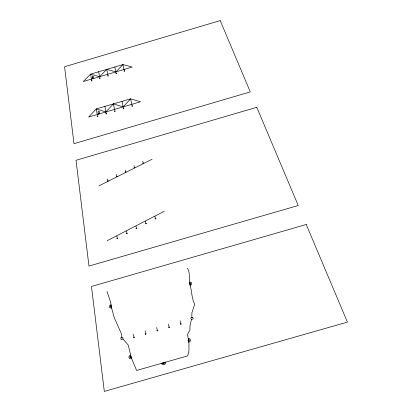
<?xml version="1.0" encoding="UTF-8"?>
<svg xmlns="http://www.w3.org/2000/svg" width="412" height="412" viewBox="0 0 412 412"><rect width="100%" height="100%" fill="white"/><g stroke="black" fill="none" stroke-linecap="round" stroke-linejoin="round"><path stroke-width="0.62" d="M191.812 317.513L191.904 312.842L194.675 304.169C191.59 298.345 191.971 291.464 190.066 285.253C188.433 279.619 190.684 273.413 187.465 268.212M92.87 78.687L92.942 77.817L93.133 78.61M99.755 113.769C99.725 110.04 97.108 109.973 98.453 114.155M93.781 78.419C93.859 76.987 92.437 74 92.211 77.425M191.425 319.413L189.922 326.283L189.922 330.115L187.563 334.194L188.938 343.402L188.938 350.9L187.702 355.875L136.604 370.455L131.268 357.688L128.281 345.127L123.034 339.009L122.771 337.299L120.829 337.855L121.087 339.57L123.034 339.009M180.183 323.95L180.873 324.234L181.357 323.616M168.462 327.313L169.141 327.591L169.636 326.974M156.751 330.666L157.42 330.949L157.92 330.331M145.045 334.019L145.709 334.307L146.214 333.684M133.349 337.371L134.008 337.66L134.518 337.037M154.933 218.731L155.52 218.927L155.957 218.432M145.451 223.623L146.039 223.819L146.481 223.325M135.929 228.542L136.511 228.737L136.959 228.243M126.36 233.48L126.942 233.681L127.396 233.182M116.745 238.445L117.322 238.646L117.781 238.141M97.232 114.51L96.315 108.938L105.869 111.966L113.439 103.891L123.162 106.878L130.589 98.839L140.471 101.779L88.601 117.054L96.315 108.938L130.589 98.839L131.814 104.329M142.737 163.27L143.278 163.425L143.685 162.992M133.952 167.674L134.487 167.828L134.899 167.396M125.124 172.092L125.655 172.247L126.072 171.814M116.256 176.532L116.787 176.691L117.209 176.254M91.402 79.125L90.583 74.155L99.555 76.714L106.754 69.37L115.87 71.889L122.946 64.576L132.206 67.053L83.255 81.535L90.583 74.155L122.946 64.576L124.038 69.474M107.347 180.992L107.877 181.151L108.305 180.713M131.778 106.25L132.649 105.992M123.1 108.804L123.971 108.547M114.428 111.358L115.298 111.101M105.76 113.908L106.631 113.655M97.098 116.457L97.968 116.205M123.981 71.188L124.805 70.946M115.798 73.609L116.617 73.367M107.614 76.029L108.433 75.787M99.431 78.45L100.25 78.208M91.258 80.865L92.077 80.623M107.213 240.67L164.295 211.243M98.962 185.863L152.079 159.259M92.278 77.446L92.556 78.785M106.996 291.413L110.699 302.418L111.41 307.373L114.351 317.884L121.133 333.138L121.803 337.577M124.074 69.638L124.439 71.286M131.855 104.514L132.267 106.368M180.121 320.86L180.873 324.234M142.789 161.221L143.278 163.425M154.948 216.346L155.52 218.927M114.85 66.976L115.87 71.889M115.906 72.054L116.251 73.707M122.014 101.367L123.162 106.878M123.198 107.063L123.585 108.922M168.436 324.213L169.141 327.591M134.029 165.603L134.487 167.828M145.503 221.218L146.039 223.819M106.754 69.37L107.712 74.299M107.743 74.469L108.062 76.132M113.439 103.891L114.515 109.422M114.551 109.607L114.912 111.477M156.766 327.555L157.42 330.949M125.222 170.007L125.655 172.247M136.006 226.116L136.511 228.737M98.664 71.76L99.555 76.714M99.58 76.879L99.884 78.548M104.875 106.414L105.869 111.966M105.905 112.157L106.239 114.031M145.101 330.898L145.709 334.307M116.38 174.43L116.787 176.691M126.469 231.034L126.942 233.681M99.065 113.975L98.87 113.109L98.792 114.052M91.428 79.289L91.706 80.968M97.263 114.701L97.572 116.581M133.447 334.24L134.008 337.66M107.501 178.87L107.877 181.151M116.884 235.973L117.322 238.646M189.778 282.941A0.978 0.793 -20.4 0 1 189.978 284.522M111.374 307.141A0.989 0.778 -30 0 1 110.328 306.616A0.989 0.778 -30 0 1 111.147 305.56M165.603 362.179A2.132 1.839 -31.4 0 1 163.873 364.682A2.132 1.839 -31.4 0 1 161.54 363.193M131.268 357.688A1.056 0.881 -33.9 0 1 129.96 357.266A1.056 0.881 -33.9 0 1 130.728 355.994M188.356 339.514A1.04 0.896 -25.1 0 1 189.499 340.183A1.04 0.896 -25.1 0 1 188.629 341.306M131.613 358.507A2.111 1.761 -33.9 0 1 128.992 357.668A2.111 1.761 -33.9 0 1 130.532 355.118M188.222 338.623A2.086 1.792 -25.1 0 1 190.514 339.962A2.086 1.792 -25.1 0 1 188.763 342.207M189.68 282.148A1.952 1.586 -20.4 0 1 191.688 283.358A1.952 1.586 -20.4 0 1 190.081 285.315M111.559 307.913A1.972 1.555 -30 0 1 109.401 306.919A1.972 1.555 -30 0 1 111.034 304.767M163.183 362.848C164.1 364.059 164.089 361.406 163.183 362.848M130.527 356.9C131.5 358.002 131.289 355.541 130.532 356.874M188.088 340.42C189.077 341.558 188.912 339.066 188.088 340.394M190.169 283.708C189.551 284.98 189.113 282.792 190.169 283.708M111.637 306.286C111.127 307.573 110.524 305.467 111.637 306.286M220.204 20.6L64.571 66.739L73.99 143.685L250.29 91.902L220.204 20.6M256.784 107.3L76.024 160.289L88.971 266.064L298.226 205.511L256.784 107.3M306.234 224.494L91.469 286.489L104.313 391.4L347.429 322.122L306.234 224.494M192.785 317.235L190.838 317.791L191.235 319.465L193.187 318.909L192.785 317.235M164.599 362.503L162.565 363.008A1.066 0.917 -31.4 0 0 163.734 363.755A1.066 0.917 -31.4 0 0 164.599 362.503"/></g></svg>
